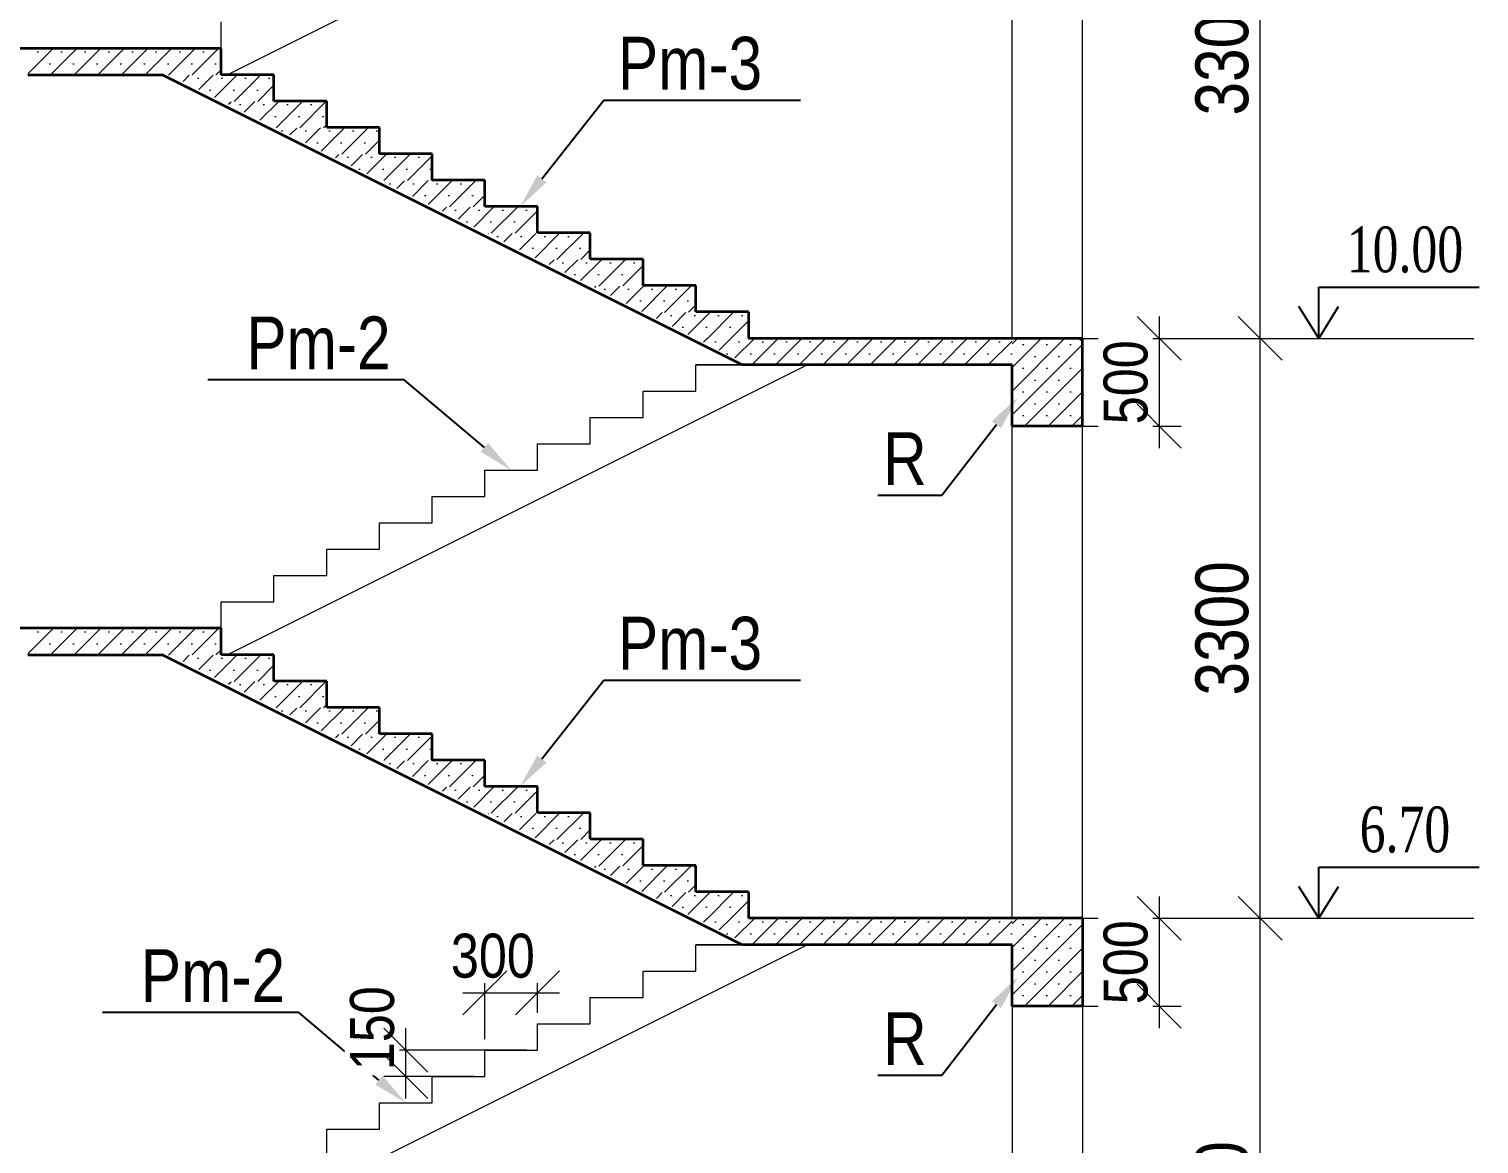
# Model space of a CAD drawing. Header units: millimetres. Extents: x -149347 to 251215, y -2929184 to -2541447.
# Drawn here: x 157954 to 166204, y -2568253 to -2561909 of the extents above; entities that cross this region are included whole.
import ezdxf
from ezdxf import colors
from ezdxf.entities.mleader import LeaderData, LeaderLine
from ezdxf.math import Vec2, Vec3

# ---------------------------------------------------------------- set-up
doc = ezdxf.new("R2010")
doc.units = ezdxf.units.MM
doc.layers.add('Layer2', color=7, linetype='Continuous', lineweight=13)
doc.layers.add('РАЗМЕРЫ', color=80, linetype='Continuous', lineweight=9)
doc.styles.add('400', font='times.ttf', dxfattribs={"width": 0.75, "height": 300})
doc.styles.add('style1', font='A3TI(LA).TTF', dxfattribs={"height": 400})
doc.styles.add('style6', font='ARIALN.TTF', dxfattribs={"height": 300})
doc.dimstyles.new('DIM_100', dxfattribs={"dimscale": 100, "dimtxt": 250, "dimasz": 2.5, "dimexe": 1.25, "dimexo": 0.625, "dimtad": 1, "dimdec": 0, "dimtxsty": 'style1', "dimblk": 'OBLIQUE', "dimcen": 2.5, "dimdle": 1.25, "dimclrd": 251, "dimclre": 251, "dimaunit": 1, "dimadec": 3, "dimazin": 0, "dimtfac": 1, "dimtdec": 0, "dimtmove": 1, "dimatfit": 3, "dimfxl": 1.25, "dimlwd": 5, "dimlwe": 5, "dimarcsym": 0})

# ---------------------------------------------------------------- blocks, each defined once
blk = doc.blocks.new('_Oblique')
at = {"color": 0, "linetype": 'ByBlock', "lineweight": -2}
blk.add_line((-0.5, -0.5), (0.5, 0.5), dxfattribs=at)
blk = doc.blocks.new('*D1655')
at = {"color": 251, "lineweight": 5, "ltscale": 15, "transparency": 16777216}
for p, q in [((160547.5, -2567656.6), (160547.5, -2567268.2)), ((160847.5, -2567506.6), (160847.5, -2567268.2))]:
    blk.add_line(p, q, dxfattribs=at)
at = {"color": 251, "linetype": 'ByBlock', "lineweight": 5, "ltscale": 15, "transparency": 16777216}
blk.add_line((160422.5, -2567393.2), (160972.5, -2567393.2), dxfattribs=at)
at = {"layer": 'Defpoints', "color": 0, "lineweight": 15, "ltscale": 15, "transparency": 16777216}
for p in [(160847.5, -2567393.2), (160847.5, -2567569.1), (160547.5, -2567719.1)]:
    blk.add_point(p, dxfattribs=at)
at = {"color": 0, "lineweight": 15, "ltscale": 15, "transparency": 16777216, "insert": (160593, -2567183.2), "char_height": 300, "attachment_point": 5, "style": 'style6', "bg_fill": 3, "box_fill_scale": 1.1, "bg_fill_color": 9, "bg_fill_true_color": 13158600, "bg_fill_transparency": 0}
blk.add_mtext('{\\H0.83333x;300}', dxfattribs=at)
at = {"color": 251, "lineweight": 5, "ltscale": 15, "transparency": 16777216, "xscale": 250, "yscale": 250, "zscale": 250, "rotation": 180}
blk.add_blockref('_Oblique', (160547.5, -2567393.2), dxfattribs=at)
at = {"color": 251, "lineweight": 5, "ltscale": 15, "transparency": 16777216, "xscale": 250, "yscale": 250, "zscale": 250}
blk.add_blockref('_Oblique', (160847.5, -2567393.2), dxfattribs=at)
blk = doc.blocks.new('*D1662')
at = {"color": 251, "linetype": 'ByBlock', "lineweight": 5, "ltscale": 15, "transparency": 16777216}
blk.add_line((160097.4, -2567994.1), (160097.4, -2567594.1), dxfattribs=at)
at = {"color": 251, "lineweight": 5, "ltscale": 15, "transparency": 16777216}
for p, q in [((160785, -2567719.1), (159972.4, -2567719.1)), ((160485, -2567869.1), (159972.4, -2567869.1))]:
    blk.add_line(p, q, dxfattribs=at)
at = {"layer": 'Defpoints', "color": 0, "lineweight": 15, "ltscale": 15, "transparency": 16777216}
for p in [(160847.5, -2567719.1), (160547.5, -2567869.1)]:
    blk.add_point(p, dxfattribs=at)
at = {"color": 0, "lineweight": 15, "ltscale": 15, "transparency": 16777216, "insert": (159907.3, -2567594.1), "char_height": 300, "attachment_point": 5, "rotation": 90, "style": 'style6', "bg_fill": 3, "box_fill_scale": 1.1, "bg_fill_color": 9, "bg_fill_true_color": 13158600, "bg_fill_transparency": 0}
blk.add_mtext('{\\H0.83333x;150}', dxfattribs=at)
at = {"layer": 'Defpoints', "color": 0, "lineweight": 15, "ltscale": 15, "transparency": 16777216}
blk.add_point((160097.4, -2567719.1), dxfattribs=at)
at = {"color": 251, "lineweight": 5, "ltscale": 15, "transparency": 16777216, "xscale": 250, "yscale": 250, "zscale": 250}
for p, rotation in [((160097.4, -2567719.1), 90), ((160097.4, -2567869.1), 270)]:
    blk.add_blockref('_Oblique', p, dxfattribs=dict(at, rotation=rotation))
blk = doc.blocks.new('*D1683')
at = {"color": 251, "linetype": 'ByBlock', "lineweight": 5, "ltscale": 15, "transparency": 16777216}
blk.add_line((164958.5, -2570394.1), (164958.5, -2566844.1), dxfattribs=at)
at = {"color": 251, "lineweight": 5, "ltscale": 15, "transparency": 16777216}
for p, q in [((164010, -2566969.1), (165083.5, -2566969.1)), ((164010, -2570269.1), (165083.5, -2570269.1))]:
    blk.add_line(p, q, dxfattribs=at)
at = {"layer": 'Defpoints', "color": 0, "lineweight": 15, "ltscale": 15, "transparency": 16777216}
for p in [(163947.5, -2566969.1), (164958.5, -2566969.1), (163947.5, -2570269.1)]:
    blk.add_point(p, dxfattribs=at)
at = {"color": 251, "lineweight": 5, "ltscale": 15, "transparency": 16777216, "xscale": 250, "yscale": 250, "zscale": 250}
for p, rotation in [((164958.5, -2566969.1), 90), ((164958.5, -2570269.1), 270)]:
    blk.add_blockref('_Oblique', p, dxfattribs=dict(at, rotation=rotation))
at = {"color": 0, "lineweight": 15, "ltscale": 15, "transparency": 16777216, "insert": (164742.9, -2568619.1), "char_height": 300, "attachment_point": 5, "rotation": 90, "style": 'style6', "bg_fill": 3, "box_fill_scale": 1.1, "bg_fill_color": 9, "bg_fill_true_color": 13158600, "bg_fill_transparency": 0}
blk.add_mtext('3300', dxfattribs=at)
blk = doc.blocks.new('*D1684')
at = {"color": 251, "linetype": 'ByBlock', "lineweight": 5, "ltscale": 15, "transparency": 16777216}
blk.add_line((164958.5, -2567094.1), (164958.5, -2563544.1), dxfattribs=at)
at = {"color": 251, "lineweight": 5, "ltscale": 15, "transparency": 16777216}
for p, q in [((164010, -2563669.1), (165083.5, -2563669.1)), ((164010, -2566969.1), (165083.5, -2566969.1))]:
    blk.add_line(p, q, dxfattribs=at)
at = {"layer": 'Defpoints', "color": 0, "lineweight": 15, "ltscale": 15, "transparency": 16777216}
for p in [(163947.5, -2563669.1), (164958.5, -2563669.1), (163947.5, -2566969.1)]:
    blk.add_point(p, dxfattribs=at)
at = {"color": 251, "lineweight": 5, "ltscale": 15, "transparency": 16777216, "xscale": 250, "yscale": 250, "zscale": 250}
for p, rotation in [((164958.5, -2563669.1), 90), ((164958.5, -2566969.1), 270)]:
    blk.add_blockref('_Oblique', p, dxfattribs=dict(at, rotation=rotation))
at = {"color": 0, "lineweight": 15, "ltscale": 15, "transparency": 16777216, "insert": (164742.9, -2565319.1), "char_height": 300, "attachment_point": 5, "rotation": 90, "style": 'style6', "bg_fill": 3, "box_fill_scale": 1.1, "bg_fill_color": 9, "bg_fill_true_color": 13158600, "bg_fill_transparency": 0}
blk.add_mtext('3300', dxfattribs=at)
blk = doc.blocks.new('*D1685')
at = {"color": 251, "linetype": 'ByBlock', "lineweight": 5, "ltscale": 15, "transparency": 16777216}
blk.add_line((164958.5, -2563794.1), (164958.5, -2560244.1), dxfattribs=at)
at = {"color": 251, "lineweight": 5, "ltscale": 15, "transparency": 16777216}
for p, q in [((164010, -2560369.1), (165083.5, -2560369.1)), ((163990.6, -2563669.1), (165083.5, -2563669.1))]:
    blk.add_line(p, q, dxfattribs=at)
at = {"layer": 'Defpoints', "color": 0, "lineweight": 15, "ltscale": 15, "transparency": 16777216}
for p in [(163947.5, -2560369.1), (164958.5, -2560369.1), (163928.1, -2563669.1)]:
    blk.add_point(p, dxfattribs=at)
at = {"color": 251, "lineweight": 5, "ltscale": 15, "transparency": 16777216, "xscale": 250, "yscale": 250, "zscale": 250}
for p, rotation in [((164958.5, -2560369.1), 90), ((164958.5, -2563669.1), 270)]:
    blk.add_blockref('_Oblique', p, dxfattribs=dict(at, rotation=rotation))
at = {"color": 0, "lineweight": 15, "ltscale": 15, "transparency": 16777216, "insert": (164742.9, -2562019.1), "char_height": 300, "attachment_point": 5, "rotation": 90, "style": 'style6', "bg_fill": 3, "box_fill_scale": 1.1, "bg_fill_color": 9, "bg_fill_true_color": 13158600, "bg_fill_transparency": 0}
blk.add_mtext('3300', dxfattribs=at)
blk = doc.blocks.new('*D1689')
at = {"color": 251, "linetype": 'ByBlock', "lineweight": 5, "ltscale": 15, "transparency": 16777216}
blk.add_line((164384.7, -2563544.1), (164384.7, -2564294.1), dxfattribs=at)
at = {"color": 251, "lineweight": 5, "ltscale": 15, "transparency": 16777216}
for p, q in [((163933.3, -2563669.1), (164509.7, -2563669.1)), ((163933.3, -2564169.1), (164509.7, -2564169.1))]:
    blk.add_line(p, q, dxfattribs=at)
at = {"layer": 'Defpoints', "color": 0, "lineweight": 15, "ltscale": 15, "transparency": 16777216}
for p in [(163870.8, -2563669.1), (163870.8, -2564169.1)]:
    blk.add_point(p, dxfattribs=at)
at = {"color": 0, "lineweight": 15, "ltscale": 15, "transparency": 16777216, "insert": (164194.6, -2563919.1), "char_height": 300, "attachment_point": 5, "rotation": 90, "style": 'style6', "bg_fill": 3, "box_fill_scale": 1.1, "bg_fill_color": 9, "bg_fill_true_color": 13158600, "bg_fill_transparency": 0}
blk.add_mtext('{\\H0.83333x;500}', dxfattribs=at)
at = {"layer": 'Defpoints', "color": 0, "lineweight": 15, "ltscale": 15, "transparency": 16777216}
blk.add_point((164384.7, -2564169.1), dxfattribs=at)
at = {"color": 251, "lineweight": 5, "ltscale": 15, "transparency": 16777216, "xscale": 250, "yscale": 250, "zscale": 250}
for p, rotation in [((164384.7, -2563669.1), 90), ((164384.7, -2564169.1), 270)]:
    blk.add_blockref('_Oblique', p, dxfattribs=dict(at, rotation=rotation))
blk = doc.blocks.new('*D1690')
at = {"color": 251, "linetype": 'ByBlock', "lineweight": 5, "ltscale": 15, "transparency": 16777216}
blk.add_line((164384.7, -2566844.1), (164384.7, -2567594.1), dxfattribs=at)
at = {"color": 251, "lineweight": 5, "ltscale": 15, "transparency": 16777216}
for p, q in [((163933.3, -2566969.1), (164509.7, -2566969.1)), ((163933.3, -2567469.1), (164509.7, -2567469.1))]:
    blk.add_line(p, q, dxfattribs=at)
at = {"layer": 'Defpoints', "color": 0, "lineweight": 15, "ltscale": 15, "transparency": 16777216}
for p in [(163870.8, -2566969.1), (163870.8, -2567469.1)]:
    blk.add_point(p, dxfattribs=at)
at = {"color": 0, "lineweight": 15, "ltscale": 15, "transparency": 16777216, "insert": (164194.6, -2567219.1), "char_height": 300, "attachment_point": 5, "rotation": 90, "style": 'style6', "bg_fill": 3, "box_fill_scale": 1.1, "bg_fill_color": 9, "bg_fill_true_color": 13158600, "bg_fill_transparency": 0}
blk.add_mtext('{\\H0.83333x;500}', dxfattribs=at)
at = {"layer": 'Defpoints', "color": 0, "lineweight": 15, "ltscale": 15, "transparency": 16777216}
blk.add_point((164384.7, -2567469.1), dxfattribs=at)
at = {"color": 251, "lineweight": 5, "ltscale": 15, "transparency": 16777216, "xscale": 250, "yscale": 250, "zscale": 250}
for p, rotation in [((164384.7, -2566969.1), 90), ((164384.7, -2567469.1), 270)]:
    blk.add_blockref('_Oblique', p, dxfattribs=dict(at, rotation=rotation))

msp = doc.modelspace()

# ---------------------------------------------------------------- hatches: boundary and pattern name
at = {"lineweight": 9, "ltscale": 15}
h = msp.add_hatch(dxfattribs=at)
h.set_pattern_fill('SACNCR', color=52, scale=40)
h.set_pattern_definition([(45, (-3151130.73, 957300.81), (-67.351921, 67.351921), []), (45, (-3151063.38, 957300.81), (-67.351921, 67.351921), [0, -95.25])])
edge = h.paths.add_edge_path()
edge.add_line((157947.45954, -2562019.07056), (159047.45954, -2562020.55204))
edge.add_line((159047.45954, -2562020.55204), (159047.45954, -2562170.55204))
edge.add_line((159047.45954, -2562170.55204), (157947.45954, -2562171.57581))
edge.add_line((157947.45954, -2562171.57581), (157957.05034, -2562022.35333))
h = msp.add_hatch(dxfattribs=at)
h.set_pattern_fill('SACNCR', color=52, scale=40)
h.set_pattern_definition([(45, (-3151430.73, 957150.81), (-67.351921, 67.351921), []), (45, (-3151363.38, 957150.81), (-67.351921, 67.351921), [0, -95.25])])
edge = h.paths.add_edge_path()
edge.add_line((158755.21001, -2562172.9458), (159347.45954, -2562170.55204))
edge.add_line((159347.45954, -2562170.55204), (159347.45954, -2562320.55204))
edge.add_line((159347.45954, -2562320.55204), (159052.48066, -2562321.57581))
edge.add_line((159052.48066, -2562321.57581), (158760.61921, -2562172.35333))
h = msp.add_hatch(dxfattribs=at)
h.set_pattern_fill('SACNCR', color=52, scale=40)
h.set_pattern_definition([(45, (-3151730.73, 957000.81), (-67.351921, 67.351921), []), (45, (-3151663.38, 957000.81), (-67.351921, 67.351921), [0, -95.25])])
edge = h.paths.add_edge_path()
edge.add_line((159055.21001, -2562322.9458), (159647.45954, -2562320.55204))
edge.add_line((159647.45954, -2562320.55204), (159647.45954, -2562470.55204))
edge.add_line((159647.45954, -2562470.55204), (159352.48066, -2562471.57581))
edge.add_line((159352.48066, -2562471.57581), (159060.61921, -2562322.35333))
h = msp.add_hatch(dxfattribs=at)
h.set_pattern_fill('SACNCR', color=52, scale=40)
h.set_pattern_definition([(45, (-3152030.73, 956850.81), (-67.351921, 67.351921), []), (45, (-3151963.38, 956850.81), (-67.351921, 67.351921), [0, -95.25])])
edge = h.paths.add_edge_path()
edge.add_line((159355.21001, -2562472.9458), (159947.45954, -2562470.55204))
edge.add_line((159947.45954, -2562470.55204), (159947.45954, -2562620.55204))
edge.add_line((159947.45954, -2562620.55204), (159652.48066, -2562621.57581))
edge.add_line((159652.48066, -2562621.57581), (159360.61921, -2562472.35333))
h = msp.add_hatch(dxfattribs=at)
h.set_pattern_fill('SACNCR', color=52, scale=40)
h.set_pattern_definition([(45, (-3152330.73, 956700.81), (-67.351921, 67.351921), []), (45, (-3152263.38, 956700.81), (-67.351921, 67.351921), [0, -95.25])])
edge = h.paths.add_edge_path()
edge.add_line((159655.21001, -2562622.9458), (160247.45954, -2562620.55204))
edge.add_line((160247.45954, -2562620.55204), (160247.45954, -2562770.55204))
edge.add_line((160247.45954, -2562770.55204), (159952.48066, -2562771.57581))
edge.add_line((159952.48066, -2562771.57581), (159660.61921, -2562622.35333))
h = msp.add_hatch(dxfattribs=at)
h.set_pattern_fill('SACNCR', color=52, scale=40)
h.set_pattern_definition([(45, (-3152630.73, 956550.81), (-67.351921, 67.351921), []), (45, (-3152563.38, 956550.81), (-67.351921, 67.351921), [0, -95.25])])
edge = h.paths.add_edge_path()
edge.add_line((159955.21001, -2562772.9458), (160547.45954, -2562770.55204))
edge.add_line((160547.45954, -2562770.55204), (160547.45954, -2562920.55204))
edge.add_line((160547.45954, -2562920.55204), (160252.48066, -2562921.57581))
edge.add_line((160252.48066, -2562921.57581), (159960.61921, -2562772.35333))
h = msp.add_hatch(dxfattribs=at)
h.set_pattern_fill('SACNCR', color=52, scale=40)
h.set_pattern_definition([(45, (-3152930.73, 956400.81), (-67.351921, 67.351921), []), (45, (-3152863.38, 956400.81), (-67.351921, 67.351921), [0, -95.25])])
edge = h.paths.add_edge_path()
edge.add_line((160255.21001, -2562922.9458), (160847.45954, -2562920.55204))
edge.add_line((160847.45954, -2562920.55204), (160847.45954, -2563070.55204))
edge.add_line((160847.45954, -2563070.55204), (160552.48066, -2563071.57581))
edge.add_line((160552.48066, -2563071.57581), (160260.61921, -2562922.35333))
h = msp.add_hatch(dxfattribs=at)
h.set_pattern_fill('SACNCR', color=52, scale=40)
h.set_pattern_definition([(45, (-3153230.73, 956250.81), (-67.351921, 67.351921), []), (45, (-3153163.38, 956250.81), (-67.351921, 67.351921), [0, -95.25])])
edge = h.paths.add_edge_path()
edge.add_line((160555.21001, -2563072.9458), (161147.45954, -2563070.55204))
edge.add_line((161147.45954, -2563070.55204), (161147.45954, -2563220.55204))
edge.add_line((161147.45954, -2563220.55204), (160852.48066, -2563221.57581))
edge.add_line((160852.48066, -2563221.57581), (160560.61921, -2563072.35333))
h = msp.add_hatch(dxfattribs=at)
h.set_pattern_fill('SACNCR', color=52, scale=40)
h.set_pattern_definition([(45, (-3153530.73, 956100.81), (-67.351921, 67.351921), []), (45, (-3153463.38, 956100.81), (-67.351921, 67.351921), [0, -95.25])])
edge = h.paths.add_edge_path()
edge.add_line((160855.21001, -2563222.9458), (161447.45954, -2563220.55204))
edge.add_line((161447.45954, -2563220.55204), (161447.45954, -2563370.55204))
edge.add_line((161447.45954, -2563370.55204), (161152.48066, -2563371.57581))
edge.add_line((161152.48066, -2563371.57581), (160860.61921, -2563222.35333))
h = msp.add_hatch(dxfattribs=at)
h.set_pattern_fill('SACNCR', color=52, scale=40)
h.set_pattern_definition([(45, (-3153830.73, 955950.81), (-67.351921, 67.351921), []), (45, (-3153763.38, 955950.81), (-67.351921, 67.351921), [0, -95.25])])
edge = h.paths.add_edge_path()
edge.add_line((161155.21001, -2563372.9458), (161747.45954, -2563370.55204))
edge.add_line((161747.45954, -2563370.55204), (161747.45954, -2563520.55204))
edge.add_line((161747.45954, -2563520.55204), (161452.48066, -2563521.57581))
edge.add_line((161452.48066, -2563521.57581), (161160.61921, -2563372.35333))
h = msp.add_hatch(dxfattribs=at)
h.set_pattern_fill('SACNCR', color=52, scale=40)
h.set_pattern_definition([(45, (-3154127.7, 955800.81), (-67.351921, 67.351921), []), (45, (-3154060.35, 955800.81), (-67.351921, 67.351921), [0, -95.25])])
edge = h.paths.add_edge_path()
edge.add_line((161452.1841, -2563522.9458), (162044.43363, -2563520.55204))
edge.add_line((162044.43363, -2563520.55204), (162044.43363, -2563670.55204))
edge.add_line((162044.43363, -2563670.55204), (161749.45475, -2563671.57581))
edge.add_line((161749.45475, -2563671.57581), (161457.5933, -2563522.35333))
h = msp.add_hatch(dxfattribs=at)
h.set_pattern_fill('SACNCR', color=52, scale=40)
h.set_pattern_definition([(45, (-3156030.73, 955650.81), (-67.351921, 67.351921), []), (45, (-3155963.38, 955650.81), (-67.351921, 67.351921), [0, -95.25])])
edge = h.paths.add_edge_path()
edge.add_line((161762.09031, -2563669.07056), (163547.7004, -2563670.55204))
edge.add_line((163547.7004, -2563670.55204), (163547.7004, -2563820.55204))
edge.add_line((163547.7004, -2563820.55204), (162048.27919, -2563819.07056))
edge.add_line((162048.27919, -2563819.07056), (161782.46104, -2563686.57131))
h = msp.add_hatch(dxfattribs=at)
h.set_pattern_fill('SACNCR', color=52, scale=40)
h.set_pattern_definition([(45, (-3156030.73, 955500.81), (-67.351921, 67.351921), []), (45, (-3155963.38, 955500.81), (-67.351921, 67.351921), [0, -95.25])])
edge = h.paths.add_edge_path()
edge.add_line((163548.84323, -2563669.49459), (163946.07584, -2563668.64653))
edge.add_line((163946.07584, -2563668.64653), (163947.45954, -2564168.55868))
edge.add_line((163947.45954, -2564168.55868), (163547.45954, -2564169.58245))
edge.add_line((163547.45954, -2564169.58245), (163547.45954, -2563674.66439))
h = msp.add_hatch(dxfattribs=at)
h.set_pattern_fill('SACNCR', color=52, scale=40)
h.set_pattern_definition([(45, (-3151130.73, 954000.81), (-67.351921, 67.351921), []), (45, (-3151063.38, 954000.81), (-67.351921, 67.351921), [0, -95.25])])
edge = h.paths.add_edge_path()
edge.add_line((157947.45954, -2565319.07056), (159047.45954, -2565320.55204))
edge.add_line((159047.45954, -2565320.55204), (159047.45954, -2565470.55204))
edge.add_line((159047.45954, -2565470.55204), (157947.45954, -2565471.57581))
edge.add_line((157947.45954, -2565471.57581), (157957.05034, -2565322.35333))
h = msp.add_hatch(dxfattribs=at)
h.set_pattern_fill('SACNCR', color=52, scale=40)
h.set_pattern_definition([(45, (-3151430.73, 953850.81), (-67.351921, 67.351921), []), (45, (-3151363.38, 953850.81), (-67.351921, 67.351921), [0, -95.25])])
edge = h.paths.add_edge_path()
edge.add_line((158755.21001, -2565472.9458), (159347.45954, -2565470.55204))
edge.add_line((159347.45954, -2565470.55204), (159347.45954, -2565620.55204))
edge.add_line((159347.45954, -2565620.55204), (159052.48066, -2565621.57581))
edge.add_line((159052.48066, -2565621.57581), (158760.61921, -2565472.35333))
h = msp.add_hatch(dxfattribs=at)
h.set_pattern_fill('SACNCR', color=52, scale=40)
h.set_pattern_definition([(45, (-3151730.73, 953700.81), (-67.351921, 67.351921), []), (45, (-3151663.38, 953700.81), (-67.351921, 67.351921), [0, -95.25])])
edge = h.paths.add_edge_path()
edge.add_line((159055.21001, -2565622.9458), (159647.45954, -2565620.55204))
edge.add_line((159647.45954, -2565620.55204), (159647.45954, -2565770.55204))
edge.add_line((159647.45954, -2565770.55204), (159352.48066, -2565771.57581))
edge.add_line((159352.48066, -2565771.57581), (159060.61921, -2565622.35333))
h = msp.add_hatch(dxfattribs=at)
h.set_pattern_fill('SACNCR', color=52, scale=40)
h.set_pattern_definition([(45, (-3152030.73, 953550.81), (-67.351921, 67.351921), []), (45, (-3151963.38, 953550.81), (-67.351921, 67.351921), [0, -95.25])])
edge = h.paths.add_edge_path()
edge.add_line((159355.21001, -2565772.9458), (159947.45954, -2565770.55204))
edge.add_line((159947.45954, -2565770.55204), (159947.45954, -2565920.55204))
edge.add_line((159947.45954, -2565920.55204), (159652.48066, -2565921.57581))
edge.add_line((159652.48066, -2565921.57581), (159360.61921, -2565772.35333))
h = msp.add_hatch(dxfattribs=at)
h.set_pattern_fill('SACNCR', color=52, scale=40)
h.set_pattern_definition([(45, (-3152330.73, 953400.81), (-67.351921, 67.351921), []), (45, (-3152263.38, 953400.81), (-67.351921, 67.351921), [0, -95.25])])
edge = h.paths.add_edge_path()
edge.add_line((159655.21001, -2565922.9458), (160247.45954, -2565920.55204))
edge.add_line((160247.45954, -2565920.55204), (160247.45954, -2566070.55204))
edge.add_line((160247.45954, -2566070.55204), (159952.48066, -2566071.57581))
edge.add_line((159952.48066, -2566071.57581), (159660.61921, -2565922.35333))
h = msp.add_hatch(dxfattribs=at)
h.set_pattern_fill('SACNCR', color=52, scale=40)
h.set_pattern_definition([(45, (-3152630.73, 953250.81), (-67.351921, 67.351921), []), (45, (-3152563.38, 953250.81), (-67.351921, 67.351921), [0, -95.25])])
edge = h.paths.add_edge_path()
edge.add_line((159955.21001, -2566072.9458), (160547.45954, -2566070.55204))
edge.add_line((160547.45954, -2566070.55204), (160547.45954, -2566220.55204))
edge.add_line((160547.45954, -2566220.55204), (160252.48066, -2566221.57581))
edge.add_line((160252.48066, -2566221.57581), (159960.61921, -2566072.35333))
h = msp.add_hatch(dxfattribs=at)
h.set_pattern_fill('SACNCR', color=52, scale=40)
h.set_pattern_definition([(45, (-3152930.73, 953100.81), (-67.351921, 67.351921), []), (45, (-3152863.38, 953100.81), (-67.351921, 67.351921), [0, -95.25])])
edge = h.paths.add_edge_path()
edge.add_line((160255.21001, -2566222.9458), (160847.45954, -2566220.55204))
edge.add_line((160847.45954, -2566220.55204), (160847.45954, -2566370.55204))
edge.add_line((160847.45954, -2566370.55204), (160552.48066, -2566371.57581))
edge.add_line((160552.48066, -2566371.57581), (160260.61921, -2566222.35333))
h = msp.add_hatch(dxfattribs=at)
h.set_pattern_fill('SACNCR', color=52, scale=40)
h.set_pattern_definition([(45, (-3153230.73, 952950.81), (-67.351921, 67.351921), []), (45, (-3153163.38, 952950.81), (-67.351921, 67.351921), [0, -95.25])])
edge = h.paths.add_edge_path()
edge.add_line((160555.21001, -2566372.9458), (161147.45954, -2566370.55204))
edge.add_line((161147.45954, -2566370.55204), (161147.45954, -2566520.55204))
edge.add_line((161147.45954, -2566520.55204), (160852.48066, -2566521.57581))
edge.add_line((160852.48066, -2566521.57581), (160560.61921, -2566372.35333))
h = msp.add_hatch(dxfattribs=at)
h.set_pattern_fill('SACNCR', color=52, scale=40)
h.set_pattern_definition([(45, (-3153530.73, 952800.81), (-67.351921, 67.351921), []), (45, (-3153463.38, 952800.81), (-67.351921, 67.351921), [0, -95.25])])
edge = h.paths.add_edge_path()
edge.add_line((160855.21001, -2566522.9458), (161447.45954, -2566520.55204))
edge.add_line((161447.45954, -2566520.55204), (161447.45954, -2566670.55204))
edge.add_line((161447.45954, -2566670.55204), (161152.48066, -2566671.57581))
edge.add_line((161152.48066, -2566671.57581), (160860.61921, -2566522.35333))
h = msp.add_hatch(dxfattribs=at)
h.set_pattern_fill('SACNCR', color=52, scale=40)
h.set_pattern_definition([(45, (-3153830.73, 952650.81), (-67.351921, 67.351921), []), (45, (-3153763.38, 952650.81), (-67.351921, 67.351921), [0, -95.25])])
edge = h.paths.add_edge_path()
edge.add_line((161155.21001, -2566672.9458), (161747.45954, -2566670.55204))
edge.add_line((161747.45954, -2566670.55204), (161747.45954, -2566820.55204))
edge.add_line((161747.45954, -2566820.55204), (161452.48066, -2566821.57581))
edge.add_line((161452.48066, -2566821.57581), (161160.61921, -2566672.35333))
h = msp.add_hatch(dxfattribs=at)
h.set_pattern_fill('SACNCR', color=52, scale=40)
h.set_pattern_definition([(45, (-3154127.7, 952500.81), (-67.351921, 67.351921), []), (45, (-3154060.35, 952500.81), (-67.351921, 67.351921), [0, -95.25])])
edge = h.paths.add_edge_path()
edge.add_line((161452.1841, -2566822.9458), (162044.43363, -2566820.55204))
edge.add_line((162044.43363, -2566820.55204), (162044.43363, -2566970.55204))
edge.add_line((162044.43363, -2566970.55204), (161749.45475, -2566971.57581))
edge.add_line((161749.45475, -2566971.57581), (161457.5933, -2566822.35333))
h = msp.add_hatch(dxfattribs=at)
h.set_pattern_fill('SACNCR', color=52, scale=40)
h.set_pattern_definition([(45, (-3156030.73, 952350.81), (-67.351921, 67.351921), []), (45, (-3155963.38, 952350.81), (-67.351921, 67.351921), [0, -95.25])])
edge = h.paths.add_edge_path()
edge.add_line((161762.09031, -2566969.07056), (163547.7004, -2566970.55204))
edge.add_line((163547.7004, -2566970.55204), (163547.7004, -2567120.55204))
edge.add_line((163547.7004, -2567120.55204), (162048.27919, -2567119.07056))
edge.add_line((162048.27919, -2567119.07056), (161782.46104, -2566986.57131))
h = msp.add_hatch(dxfattribs=at)
h.set_pattern_fill('SACNCR', color=52, scale=40)
h.set_pattern_definition([(45, (-3156030.73, 952200.81), (-67.351921, 67.351921), []), (45, (-3155963.38, 952200.81), (-67.351921, 67.351921), [0, -95.25])])
edge = h.paths.add_edge_path()
edge.add_line((163548.84323, -2566969.49459), (163946.07584, -2566968.64653))
edge.add_line((163946.07584, -2566968.64653), (163947.45954, -2567468.55868))
edge.add_line((163947.45954, -2567468.55868), (163547.45954, -2567469.58245))
edge.add_line((163547.45954, -2567469.58245), (163547.45954, -2566974.66439))

# ---------------------------------------------------------------- linework, layer by layer
at = {"color": 1, "lineweight": 15, "ltscale": 15}
for p, q in [((162382.86973, -2560519.07056), (159082.86973, -2562169.07056)), ((163547.45954, -2563669.07056), (163547.45954, -2560869.07056)), ((163947.45954, -2563669.07056), (163947.45954, -2560869.07056)), ((162382.86973, -2563819.07056), (159082.86973, -2565469.07056)), ((163547.45954, -2566969.07056), (163547.45954, -2564169.07056)), ((163947.45954, -2566969.07056), (163947.45954, -2564169.07056)), ((163547.45954, -2567469.07056), (163547.45954, -2570269.07056)), ((163947.45954, -2567469.07056), (163947.45954, -2570269.07056))]:
    msp.add_line(p, q, dxfattribs=at)
at = {"color": 0}
for p, q in [((165291.9749, -2563669.07056), (165291.9749, -2563377.5471)), ((165291.9749, -2566969.07056), (165291.9749, -2566677.5471))]:
    msp.add_line(p, q, dxfattribs=at)
at = {"color": 7}
for p, q in [((165291.9749, -2563377.5471), (166204.19793, -2563377.5471)), ((165291.9749, -2566677.5471), (166204.19793, -2566677.5471))]:
    msp.add_line(p, q, dxfattribs=at)
at = {"color": 7, "ltscale": 15}
for points in [[(165291.9749, -2563669.07056), (165179.71809, -2563487.36929)], [(165291.9749, -2563669.07056), (165404.23171, -2563487.36929)], [(165291.9749, -2566969.07056), (165179.71809, -2566787.36929)], [(165291.9749, -2566969.07056), (165404.23171, -2566787.36929)]]:
    msp.add_lwpolyline(points, dxfattribs=at)
at = {"layer": 'Layer2', "color": 2, "lineweight": 13}
for p, q in [((159047.45954, -2562019.07056), (159047.45954, -2561869.07056)), ((163947.45954, -2563669.07056), (163947.45954, -2564169.07056)), ((162047.45954, -2563819.07056), (161747.45954, -2563819.07056)), ((161747.45954, -2563969.07056), (161747.45954, -2563819.07056)), ((161747.45954, -2563819.07056), (162047.45954, -2563819.07056)), ((161447.45954, -2564119.07056), (161447.45954, -2563969.07056)), ((161447.45954, -2563969.07056), (161747.45954, -2563969.07056)), ((161147.45954, -2564269.07056), (161147.45954, -2564119.07056)), ((161147.45954, -2564119.07056), (161447.45954, -2564119.07056)), ((160847.45954, -2564419.07056), (160847.45954, -2564269.07056)), ((160847.45954, -2564269.07056), (161147.45954, -2564269.07056)), ((160547.45954, -2564569.07056), (160547.45954, -2564419.07056)), ((160547.45954, -2564419.07056), (160847.45954, -2564419.07056)), ((160247.45954, -2564719.07056), (160247.45954, -2564569.07056)), ((160247.45954, -2564569.07056), (160547.45954, -2564569.07056)), ((159947.45954, -2564869.07056), (159947.45954, -2564719.07056)), ((159947.45954, -2564719.07056), (160247.45954, -2564719.07056)), ((159647.45954, -2565019.07056), (159647.45954, -2564869.07056)), ((159647.45954, -2564869.07056), (159947.45954, -2564869.07056)), ((159347.45954, -2565169.07056), (159347.45954, -2565019.07056)), ((159347.45954, -2565019.07056), (159647.45954, -2565019.07056)), ((159047.45954, -2565169.07056), (159347.45954, -2565169.07056)), ((159047.45954, -2565319.07056), (159047.45954, -2565169.07056)), ((162047.45954, -2567119.07056), (161747.45954, -2567119.07056)), ((161747.45954, -2567269.07056), (161747.45954, -2567119.07056)), ((161747.45954, -2567119.07056), (162047.45954, -2567119.07056)), ((161447.45954, -2567419.07056), (161447.45954, -2567269.07056)), ((161447.45954, -2567269.07056), (161747.45954, -2567269.07056)), ((161147.45954, -2567569.07056), (161147.45954, -2567419.07056)), ((161147.45954, -2567419.07056), (161447.45954, -2567419.07056)), ((160847.45954, -2567719.07056), (160847.45954, -2567569.07056)), ((160847.45954, -2567569.07056), (161147.45954, -2567569.07056)), ((160547.45954, -2567869.07056), (160547.45954, -2567719.07056)), ((160547.45954, -2567719.07056), (160847.45954, -2567719.07056)), ((160247.45954, -2568019.07056), (160247.45954, -2567869.07056)), ((160247.45954, -2567869.07056), (160547.45954, -2567869.07056)), ((159947.45954, -2568169.07056), (159947.45954, -2568019.07056)), ((159947.45954, -2568019.07056), (160247.45954, -2568019.07056)), ((159647.45954, -2568319.07056), (159647.45954, -2568169.07056)), ((159647.45954, -2568169.07056), (159947.45954, -2568169.07056))]:
    msp.add_line(p, q, dxfattribs=at)
at = {"layer": 'Layer2', "color": 2, "lineweight": 35}
for p, q in [((159047.45954, -2562019.07056), (157547.45954, -2562019.07056)), ((159047.45954, -2562019.07056), (158747.45954, -2562019.07056)), ((159047.45954, -2562169.07056), (159047.45954, -2562019.07056)), ((157947.45954, -2562169.07056), (158712.04934, -2562169.07056)), ((162012.04934, -2563819.07056), (158712.04934, -2562169.07056)), ((159347.45954, -2562169.07056), (159047.45954, -2562169.07056)), ((159347.45954, -2562319.07056), (159347.45954, -2562169.07056)), ((159647.45954, -2562319.07056), (159347.45954, -2562319.07056)), ((159647.45954, -2562469.07056), (159647.45954, -2562319.07056)), ((159947.45954, -2562469.07056), (159647.45954, -2562469.07056)), ((159947.45954, -2562619.07056), (159947.45954, -2562469.07056)), ((160247.45954, -2562619.07056), (159947.45954, -2562619.07056)), ((160247.45954, -2562769.07056), (160247.45954, -2562619.07056)), ((160547.45954, -2562769.07056), (160247.45954, -2562769.07056)), ((160547.45954, -2562919.07056), (160547.45954, -2562769.07056)), ((160847.45954, -2562919.07056), (160547.45954, -2562919.07056)), ((160847.45954, -2563069.07056), (160847.45954, -2562919.07056)), ((161147.45954, -2563069.07056), (160847.45954, -2563069.07056)), ((161147.45954, -2563219.07056), (161147.45954, -2563069.07056)), ((161447.45954, -2563219.07056), (161147.45954, -2563219.07056)), ((161447.45954, -2563369.07056), (161447.45954, -2563219.07056)), ((161747.45954, -2563369.07056), (161447.45954, -2563369.07056)), ((161747.45954, -2563519.07056), (161747.45954, -2563369.07056)), ((162047.45954, -2563519.07056), (161747.45954, -2563519.07056)), ((162047.45954, -2563519.07056), (162047.45954, -2563669.07056)), ((163947.45954, -2563669.07056), (162047.45954, -2563669.07056)), ((163947.45954, -2564169.07056), (163947.45954, -2563669.07056)), ((163547.45954, -2563819.07056), (162012.04934, -2563819.07056)), ((163547.45954, -2564169.07056), (163547.45954, -2563819.07056)), ((163947.45954, -2564169.07056), (163547.45954, -2564169.07056)), ((159047.45954, -2565319.07056), (157547.45954, -2565319.07056)), ((159047.45954, -2565319.07056), (158747.45954, -2565319.07056)), ((159047.45954, -2565469.07056), (159047.45954, -2565319.07056)), ((157947.45954, -2565469.07056), (158712.04934, -2565469.07056)), ((159347.45954, -2565469.07056), (159047.45954, -2565469.07056)), ((159347.45954, -2565619.07056), (159347.45954, -2565469.07056)), ((159647.45954, -2565619.07056), (159347.45954, -2565619.07056)), ((159647.45954, -2565769.07056), (159647.45954, -2565619.07056)), ((159947.45954, -2565769.07056), (159647.45954, -2565769.07056)), ((159947.45954, -2565919.07056), (159947.45954, -2565769.07056)), ((160247.45954, -2565919.07056), (159947.45954, -2565919.07056)), ((160247.45954, -2566069.07056), (160247.45954, -2565919.07056)), ((160547.45954, -2566069.07056), (160247.45954, -2566069.07056)), ((160547.45954, -2566219.07056), (160547.45954, -2566069.07056)), ((160847.45954, -2566219.07056), (160547.45954, -2566219.07056)), ((160847.45954, -2566369.07056), (160847.45954, -2566219.07056)), ((161147.45954, -2566369.07056), (160847.45954, -2566369.07056)), ((161147.45954, -2566519.07056), (161147.45954, -2566369.07056)), ((161447.45954, -2566519.07056), (161147.45954, -2566519.07056)), ((161447.45954, -2566669.07056), (161447.45954, -2566519.07056)), ((161747.45954, -2566669.07056), (161447.45954, -2566669.07056)), ((161747.45954, -2566819.07056), (161747.45954, -2566669.07056)), ((162047.45954, -2566819.07056), (161747.45954, -2566819.07056)), ((162047.45954, -2566819.07056), (162047.45954, -2566969.07056)), ((163947.45954, -2566969.07056), (162047.45954, -2566969.07056)), ((163947.45954, -2566969.07056), (163947.45954, -2567469.07056)), ((163547.45954, -2567119.07056), (162012.04934, -2567119.07056)), ((163547.45954, -2567469.07056), (163547.45954, -2567119.07056)), ((163947.45954, -2567469.07056), (163547.45954, -2567469.07056))]:
    msp.add_line(p, q, dxfattribs=at)
at = {"layer": 'Layer2', "color": 4}
msp.add_line((163947.45954, -2563688.41879), (163928.11131, -2563669.07056), dxfattribs=at)

# ---------------------------------------------------------------- texts
at = {"color": 7, "char_height": 260.016352, "attachment_point": 5, "style": '400'}
for s, insert in [('{\\fTimes New Roman|b0|i0|c238|p18;10.00}', (165782.87388, -2563165.77642)), ('{\\fTimes New Roman|b0|i0|c238|p18;6.70}', (165782.87388, -2566465.77642))]:
    msp.add_mtext(s, dxfattribs=dict(at, insert=insert))

# ---------------------------------------------------------------- leaders
at = {"layer": 'РАЗМЕРЫ', "color": 0, "lineweight": 15}
ml = msp.add_multileader_mtext('Standard', dxfattribs=at)
ml.set_content('{\\fArial Narrow|b0|i0|c238|p34;\\C7;Pm-3}', style='style6')
ml.set_leader_properties()
ml.build(insert=Vec2(0, 0))
ml.multileader.update_dxf_attribs({"text_left_attachment_type": 6, "text_right_attachment_type": 6, "dogleg_length": 100, "arrow_head_size": 200})
ctx = ml.context
ctx.base_point, ctx.char_height, ctx.arrow_head_size, ctx.landing_gap_size, ctx.plane_origin = Vec3(161325.3395, -2562313.45734), 300, 200, 0.5, Vec3(154120.4113, -2565748.10447)
ctx.left_attachment, ctx.right_attachment, ctx.text_align_type = 6, 6, 1
notes = []
notes.append((ctx, [(0, (1, 1, 0), (161225.3395, -2562313.45734), (1, 0), 100, [(1, [(160748.22197, -2562919.07056)], 0, [])])]))
ctx.mtext.insert, ctx.mtext.alignment, ctx.mtext.flow_direction = Vec3(161714.95955, -2561953.45734), 2, 5
ml = msp.add_multileader_mtext('Standard', dxfattribs=at)
ml.set_content('{\\fArial Narrow|b0|i0|c238|p34;\\C7;Pm-2}', style='style6')
ml.set_leader_properties()
ml.build(insert=Vec2(0, 0))
ml.multileader.update_dxf_attribs({"text_left_attachment_type": 6, "text_right_attachment_type": 6, "dogleg_length": 100, "arrow_head_size": 200})
ctx = ml.context
ctx.base_point, ctx.char_height, ctx.arrow_head_size, ctx.landing_gap_size, ctx.plane_origin = Vec3(159211.87025, -2563904.86013), 300, 200, 0.5, Vec3(152052.37179, -2567339.50726)
ctx.left_attachment, ctx.right_attachment, ctx.text_align_type = 6, 6, 1
notes.append((ctx, [(1, (1, 1, 0), (160089.26861, -2563904.86013), (-1, 0), 100, [(1, [(160697.45954, -2564419.07056)], 0, [])])]))
ctx.mtext.insert, ctx.mtext.alignment, ctx.mtext.flow_direction = Vec3(159600.56943, -2563544.86013), 2, 5
ml = msp.add_multileader_mtext('Standard', dxfattribs=at)
ml.set_content('{\\fArial Narrow|b0|i0|c238|p34;\\C7;R}', style='style6')
ml.set_leader_properties()
ml.build(insert=Vec2(0, 0))
ml.multileader.update_dxf_attribs({"text_left_attachment_type": 6, "text_right_attachment_type": 6, "dogleg_length": 100, "arrow_head_size": 200})
ctx = ml.context
ctx.base_point, ctx.char_height, ctx.arrow_head_size, ctx.landing_gap_size, ctx.plane_origin = Vec3(162828.89152, -2564563.07232), 300, 200, 0.5, Vec3(155109.91148, -2567997.71944)
ctx.left_attachment, ctx.right_attachment, ctx.text_align_type = 6, 6, 1
notes.append((ctx, [(1, (1, 1, 0), (163146.8083, -2564563.07232), (-1, 0), 100, [(1, [(163580.6952, -2564002.65575)], 0, [])])]))
ctx.mtext.insert, ctx.mtext.alignment, ctx.mtext.flow_direction = Vec3(162937.84991, -2564203.07232), 2, 5
ml = msp.add_multileader_mtext('Standard', dxfattribs=at)
ml.set_content('{\\fArial Narrow|b0|i0|c238|p34;\\C7;Pm-3}', style='style6')
ml.set_leader_properties()
ml.build(insert=Vec2(0, 0))
ml.multileader.update_dxf_attribs({"text_left_attachment_type": 6, "text_right_attachment_type": 6, "dogleg_length": 100, "arrow_head_size": 200})
ctx = ml.context
ctx.base_point, ctx.char_height, ctx.arrow_head_size, ctx.landing_gap_size, ctx.plane_origin = Vec3(161325.3395, -2565613.45734), 300, 200, 0.5, Vec3(154120.4113, -2569048.10447)
ctx.left_attachment, ctx.right_attachment, ctx.text_align_type = 6, 6, 1
notes.append((ctx, [(0, (1, 1, 0), (161225.3395, -2565613.45734), (1, 0), 100, [(1, [(160748.22197, -2566219.07056)], 0, [])])]))
ctx.mtext.insert, ctx.mtext.alignment, ctx.mtext.flow_direction = Vec3(161714.95955, -2565253.45734), 2, 5
ml = msp.add_multileader_mtext('Standard', dxfattribs=at)
ml.set_content('{\\fArial Narrow|b0|i0|c238|p34;\\C7;Pm-2}', style='style6')
ml.set_leader_properties()
ml.build(insert=Vec2(0, 0))
ml.multileader.update_dxf_attribs({"text_left_attachment_type": 6, "text_right_attachment_type": 6, "dogleg_length": 100, "arrow_head_size": 200})
ctx = ml.context
ctx.base_point, ctx.char_height, ctx.arrow_head_size, ctx.landing_gap_size, ctx.plane_origin = Vec3(158611.87025, -2567504.86013), 300, 200, 0.5, Vec3(151452.37179, -2570939.50726)
ctx.left_attachment, ctx.right_attachment, ctx.text_align_type = 6, 6, 1
notes.append((ctx, [(1, (1, 1, 0), (159489.26861, -2567504.86013), (-1, 0), 100, [(1, [(160097.45954, -2568019.07056)], 0, [])])]))
ctx.mtext.insert, ctx.mtext.alignment, ctx.mtext.flow_direction = Vec3(159000.56943, -2567144.86013), 2, 5
ml = msp.add_multileader_mtext('Standard', dxfattribs=at)
ml.set_content('{\\fArial Narrow|b0|i0|c238|p34;\\C7;R}', style='style6')
ml.set_leader_properties()
ml.build(insert=Vec2(0, 0))
ml.multileader.update_dxf_attribs({"text_left_attachment_type": 6, "text_right_attachment_type": 6, "dogleg_length": 100, "arrow_head_size": 200})
ctx = ml.context
ctx.base_point, ctx.char_height, ctx.arrow_head_size, ctx.landing_gap_size, ctx.plane_origin = Vec3(162828.89152, -2567863.07232), 300, 200, 0.5, Vec3(155109.91148, -2571297.71944)
ctx.left_attachment, ctx.right_attachment, ctx.text_align_type = 6, 6, 1
notes.append((ctx, [(1, (1, 1, 0), (163146.8083, -2567863.07232), (-1, 0), 100, [(1, [(163580.6952, -2567302.65575)], 0, [])])]))
ctx.mtext.insert, ctx.mtext.alignment, ctx.mtext.flow_direction = Vec3(162937.84991, -2567503.07232), 2, 5
for ctx, leaders in notes:
    for number, flags, end, landing, length, lines in leaders:
        leader = LeaderData()
        leader.index, (leader.has_last_leader_line, leader.has_dogleg_vector, leader.attachment_direction) = number, flags
        leader.last_leader_point, leader.dogleg_vector, leader.dogleg_length = Vec3(end), Vec3(landing), length
        for number, points, colour, breaks in lines:
            line = LeaderLine()
            line.index, line.vertices, line.color, line.breaks = number, Vec3.list(points), colors.encode_raw_color(colour), breaks
            leader.lines.append(line)
        ctx.leaders.append(leader)

# ---------------------------------------------------------------- next in the draw order: dimensions: what is measured, and where the dimension line sits
at = {"color": 7, "lineweight": 15, "ltscale": 15}
dim = msp.add_linear_dim(base=(164958.52894, -2566969.07056), p1=(163947.45954, -2570269.07056), p2=(163947.45954, -2566969.07056), angle=90, dimstyle='DIM_100', override={"dimtxsty": 'style6', "dimtfill": 1, "dimtfillclr": 256}, dxfattribs=at)
dim.commit()
dim.dimension.update_dxf_attribs({"geometry": '*D1683', "text_midpoint": (164742.85705, -2568619.07056)})
dim = msp.add_linear_dim(base=(160847.45954, -2567393.20278), p1=(160547.45954, -2567719.07056), p2=(160847.45954, -2567569.07056), text='{\\H0.83333x;<>}', dimstyle='DIM_100', override={"dimtxsty": 'style6', "dimtfill": 1, "dimtfillclr": 256}, dxfattribs=at)
dim.commit()
dim.dimension.update_dxf_attribs({"geometry": '*D1655', "text_midpoint": (160592.99064, -2567373.39216), "dimtype": 160})

# ---------------------------------------------------------------- next in the draw order: linework, layer by layer
at = {"layer": 'Layer2', "color": 2, "lineweight": 35}
msp.add_line((162012.04934, -2567119.07056), (158712.04934, -2565469.07056), dxfattribs=at)

# ---------------------------------------------------------------- next in the draw order: dimensions: what is measured, and where the dimension line sits
at = {"color": 7, "lineweight": 15, "ltscale": 15}
dim = msp.add_linear_dim(base=(164958.52894, -2563669.07056), p1=(163947.45954, -2566969.07056), p2=(163947.45954, -2563669.07056), angle=90, dimstyle='DIM_100', override={"dimtxsty": 'style6', "dimtfill": 1, "dimtfillclr": 256}, dxfattribs=at)
dim.commit()
dim.dimension.update_dxf_attribs({"geometry": '*D1684', "text_midpoint": (164742.85705, -2565319.07056)})
dim = msp.add_linear_dim(base=(160097.40078, -2567719.07056), p1=(160547.45954, -2567869.07056), p2=(160847.45954, -2567719.07056), angle=270, text='{\\H0.83333x;<>}', dimstyle='DIM_100', override={"dimtxsty": 'style6', "dimtfill": 1, "dimtfillclr": 256}, dxfattribs=at)
dim.commit()
dim.dimension.update_dxf_attribs({"geometry": '*D1662', "text_midpoint": (160097.40078, -2567594.07056), "dimtype": 160})

# ---------------------------------------------------------------- next in the draw order: linework, layer by layer
at = {"color": 1, "lineweight": 15, "ltscale": 15}
for p, q in [((164727.47425, -2566969.07056), (166174.07829, -2566969.07056)), ((162382.86973, -2567119.07056), (159082.86973, -2568769.07056))]:
    msp.add_line(p, q, dxfattribs=at)

# ---------------------------------------------------------------- next in the draw order: dimensions: what is measured, and where the dimension line sits
at = {"color": 7, "lineweight": 15, "ltscale": 15}
dim = msp.add_linear_dim(base=(164958.52894, -2560369.07056), p1=(163928.11131, -2563669.07056), p2=(163947.45954, -2560369.07056), angle=90, dimstyle='DIM_100', override={"dimtxsty": 'style6', "dimtfill": 1, "dimtfillclr": 256}, dxfattribs=at)
dim.commit()
dim.dimension.update_dxf_attribs({"geometry": '*D1685', "text_midpoint": (164742.85705, -2562019.07056)})
dim = msp.add_linear_dim(base=(164384.73511, -2567469.07056), p1=(163870.8013, -2566969.07056), p2=(163870.8013, -2567469.07056), angle=270, text='{\\H0.83333x;<>}', dimstyle='DIM_100', override={"dimtxsty": 'style6', "dimtfill": 1, "dimtfillclr": 256}, dxfattribs=at)
dim.commit()
dim.dimension.update_dxf_attribs({"geometry": '*D1690', "text_midpoint": (164384.73511, -2567219.07056), "dimtype": 161})

# ---------------------------------------------------------------- next in the draw order: linework, layer by layer
at = {"color": 1, "lineweight": 15, "ltscale": 15}
msp.add_line((164727.47425, -2563669.07056), (166174.07829, -2563669.07056), dxfattribs=at)

# ---------------------------------------------------------------- next in the draw order: dimensions: what is measured, and where the dimension line sits
at = {"color": 7, "lineweight": 15, "ltscale": 15}
dim = msp.add_linear_dim(base=(164384.73511, -2564169.07056), p1=(163870.8013, -2563669.07056), p2=(163870.8013, -2564169.07056), angle=270, text='{\\H0.83333x;<>}', dimstyle='DIM_100', override={"dimtxsty": 'style6', "dimtfill": 1, "dimtfillclr": 256}, dxfattribs=at)
dim.commit()
dim.dimension.update_dxf_attribs({"geometry": '*D1689', "text_midpoint": (164384.73511, -2563919.07056), "dimtype": 161})

doc.saveas('drawing.dxf')
